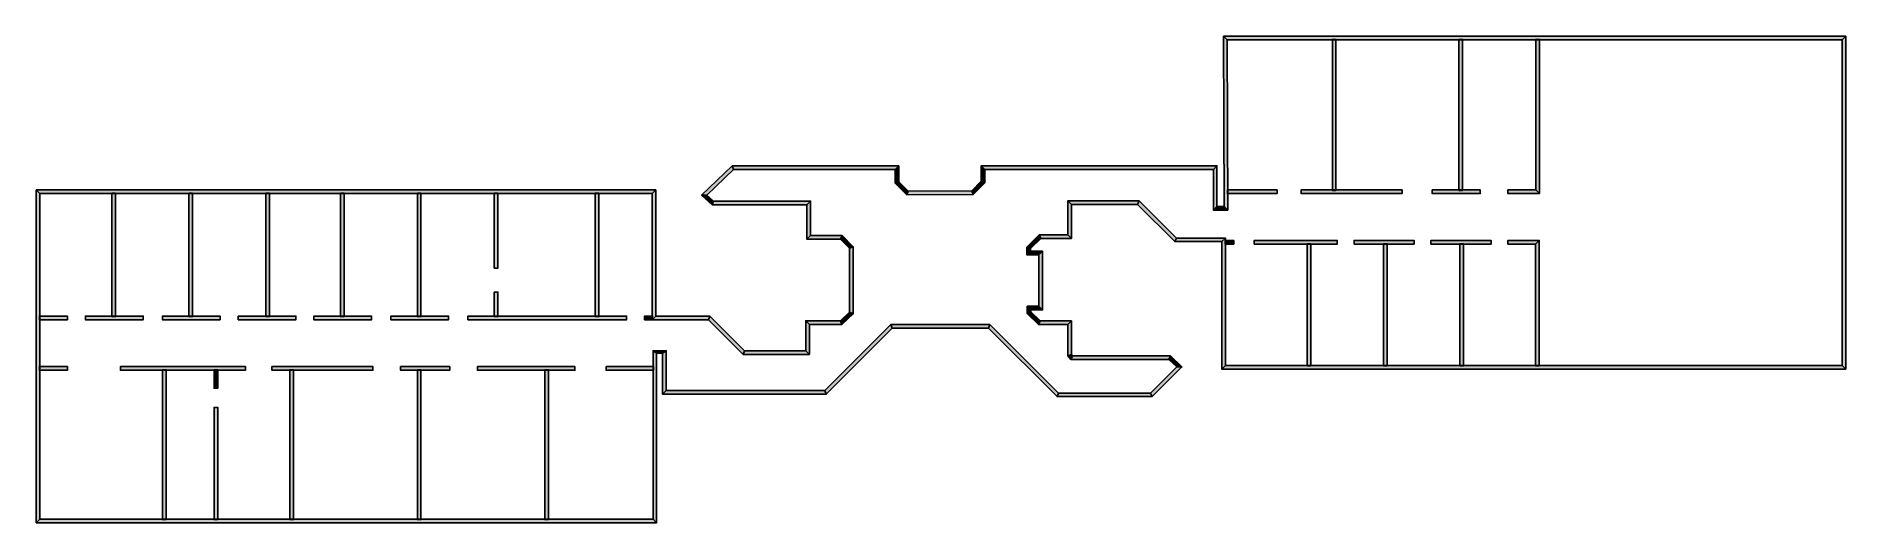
# Model space of a CAD drawing. Extents: x 200 to 75450, y 4900 to 25150.
import ezdxf

# ---------------------------------------------------------------- set-up
doc = ezdxf.new("R2010")
doc.units = 0
doc.header["$LTSCALE"] = 768.391583
doc.header["$MEASUREMENT"] = 0
doc.layers.add('WALL', color=7, linetype='CONTINUOUS')

msp = doc.modelspace()

# ---------------------------------------------------------------- hatches: boundary and pattern name
at = {"layer": 'WALL'}
for points in [[(49579, 25150), (75450, 25150), (75300, 25000), (49730, 25000)], [(49600, 18060), (49579, 25150), (49730, 25000), (49750, 17910)], [(54100, 25000), (54250, 25000), (54250, 25015), (54100, 25015)], [(54100, 18750), (54100, 25000), (54250, 25000), (54250, 18750)], [(59364, 25000), (59514, 25000), (59514, 25015), (59364, 25015)], [(59364, 18750), (59364, 25000), (59514, 25000), (59514, 18750)], [(62560, 25000), (62710, 25000), (62710, 25015), (62560, 25015)], [(62710, 25000), (62710, 18600), (62560, 18750), (62560, 25000)], [(75450, 25150), (75450, 11300), (75300, 11450), (75300, 25000)], [(27866, 18528), (29139, 19751), (29199, 19601), (28087, 18533)], [(35921, 19601), (29199, 19601), (29139, 19751), (36071, 19751)], [(35921, 19029), (35921, 19601), (36071, 19751), (36071, 19091)], [(39500, 19757), (49300, 19757), (49150, 19607), (39650, 19607)], [(39650, 19607), (39650, 19050), (39500, 19112), (39500, 19757)], [(49150, 17910), (49150, 19607), (49300, 19757), (49300, 18060)], [(36071, 19091), (36462, 18700), (36400, 18550), (35921, 19029)], [(39102, 18715), (39500, 19112), (39650, 19050), (39165, 18565)], [(200, 18750), (25966, 18750), (25816, 18600), (350, 18600)], [(350, 18600), (350, 5050), (200, 4900), (200, 18750)], [(3350, 18600), (3500, 18600), (3500, 18615), (3350, 18615)], [(3350, 13500), (3350, 18600), (3500, 18600), (3500, 13500)], [(6550, 18600), (6700, 18600), (6700, 18615), (6550, 18615)], [(6550, 13500), (6550, 18600), (6700, 18600), (6700, 13500)], [(9750, 18600), (9900, 18600), (9900, 18615), (9750, 18615)], [(9750, 13500), (9750, 18600), (9900, 18600), (9900, 13500)], [(12850, 18600), (13000, 18600), (13000, 18615), (12850, 18615)], [(12850, 13500), (12850, 18600), (13000, 18600), (13000, 13500)], [(16050, 18600), (16200, 18600), (16200, 18615), (16050, 18615)], [(16050, 13500), (16050, 18600), (16200, 18600), (16200, 13500)], [(19250, 18600), (19400, 18600), (19400, 18615), (19250, 18615)], [(19250, 15500), (19250, 18600), (19400, 18600), (19400, 15500), (19325, 15500)], [(23450, 18600), (23600, 18600), (23600, 18615), (23450, 18615)], [(23450, 13500), (23450, 18600), (23600, 18600), (23600, 13500)], [(25966, 18750), (25966, 13500), (25816, 13350), (25816, 18600)], [(28087, 18533), (28365, 18286), (28308, 18136), (27866, 18528)], [(28365, 18286), (32400, 18286), (32250, 18136), (28308, 18136)], [(32400, 18286), (32400, 16850), (32250, 16700), (32250, 18136)], [(36462, 18700), (39102, 18715), (39165, 18565), (36400, 18550)], [(43100, 16886), (43100, 18300), (43250, 18150), (43250, 16736)], [(43100, 18300), (46062, 18300), (46000, 18150), (43250, 18150)], [(46062, 18300), (47612, 16750), (47550, 16600), (46000, 18150)], [(49748, 18600), (49748, 18750), (49733, 18750), (49733, 18600)], [(49748, 18750), (51800, 18750), (51800, 18675), (51800, 18600), (49748, 18600)], [(52800, 18750), (57000, 18750), (57000, 18675), (57000, 18600), (52800, 18600), (52800, 18675)], [(54250, 18750), (54100, 18750), (54100, 18735), (54250, 18735)], [(58250, 18750), (60250, 18750), (60250, 18675), (60250, 18600), (58250, 18600), (58250, 18675)], [(59514, 18750), (59364, 18750), (59364, 18735), (59514, 18735)], [(61400, 18750), (62560, 18750), (62710, 18600), (61400, 18600), (61400, 18675)], [(49300, 18060), (49600, 18060), (49750, 17910), (49150, 17910)], [(32400, 16850), (33712, 16850), (33650, 16700), (32250, 16700)], [(33712, 16850), (34175, 16387), (34025, 16325), (33650, 16700)], [(41400, 16372), (41914, 16886), (41976, 16736), (41550, 16310)], [(41914, 16886), (43100, 16886), (43250, 16736), (41976, 16736)], [(47612, 16750), (49650, 16750), (49500, 16600), (47550, 16600)], [(49650, 16750), (49650, 11450), (49500, 11300), (49500, 16600)], [(49650, 16500), (49650, 16650), (49635, 16650), (49635, 16500)], [(49650, 16650), (50000, 16650), (50000, 16575), (50000, 16500), (49650, 16500)], [(50850, 16650), (54300, 16650), (54300, 16575), (54300, 16500), (50850, 16500), (50850, 16575)], [(55000, 16650), (57500, 16650), (57500, 16575), (57500, 16500), (55000, 16500), (55000, 16575)], [(58200, 16650), (60700, 16650), (60700, 16575), (60700, 16500), (58200, 16500), (58200, 16575)], [(61400, 16650), (62700, 16650), (62550, 16500), (61400, 16500), (61400, 16575)], [(62550, 11450), (62550, 16500), (62700, 16650), (62700, 11450)], [(34175, 16387), (34175, 13595), (34025, 13661), (34025, 16325)], [(41400, 16050), (41400, 16372), (41550, 16310), (41550, 16200)], [(41550, 16200), (42050, 16200), (41900, 16050), (41400, 16050)], [(41900, 13910), (41900, 16050), (42050, 16200), (42050, 13760)], [(53050, 16500), (53200, 16500), (53200, 16515), (53050, 16515)], [(53050, 11450), (53050, 16500), (53200, 16500), (53200, 11450)], [(56230, 16500), (56380, 16500), (56380, 16515), (56230, 16515)], [(56230, 11450), (56230, 16500), (56380, 16500), (56380, 11450)], [(59400, 16500), (59550, 16500), (59550, 16515), (59400, 16515)], [(59400, 11450), (59400, 16500), (59550, 16500), (59550, 11450)], [(19250, 13500), (19250, 14500), (19325, 14500), (19400, 14500), (19400, 13500)], [(33641, 13307), (34025, 13661), (34175, 13595), (33700, 13157)], [(41415, 13613), (41415, 13910), (41565, 13760), (41565, 13676)], [(41415, 13910), (41900, 13910), (42050, 13760), (41565, 13760)], [(41886, 13150), (41415, 13613), (41565, 13676), (41947, 13300)], [(350, 13350), (350, 13500), (335, 13500), (335, 13350)], [(350, 13500), (1500, 13500), (1500, 13425), (1500, 13350), (350, 13350)], [(2250, 13500), (4650, 13500), (4650, 13425), (4650, 13350), (2250, 13350), (2250, 13425)], [(3500, 13500), (3350, 13500), (3350, 13485), (3500, 13485)], [(5450, 13500), (7850, 13500), (7850, 13425), (7850, 13350), (5450, 13350), (5450, 13425)], [(6700, 13500), (6550, 13500), (6550, 13485), (6700, 13485)], [(8600, 13500), (11000, 13500), (11000, 13425), (11000, 13350), (8600, 13350), (8600, 13425)], [(9900, 13500), (9750, 13500), (9750, 13485), (9900, 13485)], [(11750, 13500), (14150, 13500), (14150, 13425), (14150, 13350), (11750, 13350), (11750, 13425)], [(13000, 13500), (12850, 13500), (12850, 13485), (13000, 13485)], [(14950, 13500), (17350, 13500), (17350, 13425), (17350, 13350), (14950, 13350), (14950, 13425)], [(16200, 13500), (16050, 13500), (16050, 13485), (16200, 13485)], [(18150, 13500), (24750, 13500), (24750, 13425), (24750, 13350), (18150, 13350), (18150, 13425)], [(19400, 13500), (19250, 13500), (19250, 13485), (19400, 13485)], [(23600, 13500), (23450, 13500), (23450, 13485), (23600, 13485)], [(25500, 13500), (25816, 13500), (25816, 13350), (25500, 13350), (25500, 13425)], [(25966, 13500), (28212, 13500), (28150, 13350), (25816, 13350)], [(25816, 13500), (25816, 13350), (25831, 13350), (25831, 13500)], [(28212, 13500), (29655, 12057), (29593, 11907), (28150, 13350)], [(32200, 13307), (33641, 13307), (33700, 13157), (32350, 13157)], [(32350, 13157), (32350, 11907), (32200, 12057), (32200, 13307)], [(32988, 10400), (35738, 13150), (35800, 13000), (33050, 10250)], [(35738, 13150), (39862, 13150), (39800, 13000), (35800, 13000)], [(39862, 13150), (42712, 10300), (42650, 10150), (39800, 13000)], [(41947, 13300), (43250, 13300), (43100, 13150), (41886, 13150)], [(43250, 13300), (43250, 11906), (43100, 11850), (43100, 13150)], [(25850, 5050), (25850, 12059), (26000, 11959), (26000, 4900)], [(25850, 12059), (26400, 12059), (26250, 11959), (26000, 11959)], [(26250, 10250), (26250, 11959), (26400, 12059), (26400, 10400)], [(29655, 12057), (32200, 12057), (32350, 11907), (29593, 11907)], [(350, 11250), (350, 11400), (335, 11400), (335, 11250)], [(350, 11400), (1500, 11400), (1500, 11325), (1500, 11250), (350, 11250)], [(3700, 11400), (8900, 11400), (8900, 11325), (8900, 11250), (3700, 11250), (3700, 11325)], [(10000, 11400), (14200, 11400), (14200, 11325), (14200, 11250), (10000, 11250), (10000, 11325)], [(15350, 11400), (17400, 11400), (17400, 11325), (17400, 11250), (15350, 11250), (15350, 11325)], [(18550, 11400), (22600, 11400), (22600, 11325), (22600, 11250), (18550, 11250), (18550, 11325)], [(23900, 11400), (25850, 11400), (25850, 11250), (23900, 11250), (23900, 11325)], [(25850, 11400), (25850, 11250), (25865, 11250), (25865, 11400)], [(43250, 11906), (43298, 11850), (43230, 11700), (43100, 11850)], [(43298, 11850), (47363, 11850), (47303, 11700), (43230, 11700)], [(46538, 10300), (47627, 11389), (47841, 11391), (46600, 10150)], [(47363, 11850), (47841, 11391), (47627, 11389), (47303, 11700)], [(49650, 11450), (75300, 11450), (75450, 11300), (49500, 11300)], [(53200, 11450), (53050, 11450), (53050, 11435), (53200, 11435)], [(56380, 11450), (56230, 11450), (56230, 11435), (56380, 11435)], [(59550, 11450), (59400, 11450), (59400, 11435), (59550, 11435)], [(62700, 11450), (62550, 11450), (62550, 11435), (62700, 11435)], [(5450, 11250), (5600, 11250), (5600, 11265), (5450, 11265)], [(5450, 5050), (5450, 11250), (5600, 11250), (5600, 5050)], [(7600, 11250), (7750, 11250), (7750, 11265), (7600, 11265)], [(7600, 10500), (7600, 11250), (7750, 11250), (7750, 10500), (7675, 10500)], [(10750, 11250), (10900, 11250), (10900, 11265), (10750, 11265)], [(10750, 5050), (10750, 11250), (10900, 11250), (10900, 5050)], [(16050, 11250), (16200, 11250), (16200, 11265), (16050, 11265)], [(16050, 5050), (16050, 11250), (16200, 11250), (16200, 5050)], [(21350, 11250), (21500, 11250), (21500, 11265), (21350, 11265)], [(21350, 5050), (21350, 11250), (21500, 11250), (21500, 5050)], [(33050, 10250), (26250, 10250), (26400, 10400), (32988, 10400)], [(42712, 10300), (46538, 10300), (46600, 10150), (42650, 10150)], [(7600, 5050), (7600, 9700), (7675, 9700), (7750, 9700), (7750, 5050)], [(350, 5050), (25850, 5050), (26000, 4900), (200, 4900)], [(5600, 5050), (5450, 5050), (5450, 5035), (5600, 5035)], [(7750, 5050), (7600, 5050), (7600, 5035), (7750, 5035)], [(10900, 5050), (10750, 5050), (10750, 5035), (10900, 5035)], [(16200, 5050), (16050, 5050), (16050, 5035), (16200, 5035)], [(21500, 5050), (21350, 5050), (21350, 5035), (21500, 5035)]]:
    msp.add_hatch(color=253, dxfattribs=at).paths.add_polyline_path(points)

# ---------------------------------------------------------------- linework, layer by layer
at = {"layer": 'WALL', "linetype": 'CONTINUOUS'}
for p, q in [((49579, 25150), (75450, 25150)), ((49600, 18060), (49579, 25150)), ((49730, 25000), (75300, 25000)), ((49750, 17910), (49730, 25000)), ((54100, 18750), (54100, 25000)), ((54250, 18750), (54250, 25000)), ((59364, 18750), (59364, 25000)), ((59514, 18750), (59514, 25000)), ((62560, 25000), (62560, 18750)), ((62710, 25000), (62710, 18600)), ((75300, 25000), (75300, 11450)), ((75450, 25150), (75450, 11300)), ((27866, 18528), (29139, 19751)), ((28087, 18533), (29199, 19601)), ((36071, 19751), (29139, 19751)), ((35921, 19601), (29199, 19601)), ((35921, 19029), (35921, 19601)), ((36071, 19091), (36071, 19751)), ((39500, 19757), (49300, 19757)), ((39500, 19757), (39500, 19112)), ((39650, 19607), (49150, 19607)), ((39650, 19607), (39650, 19050)), ((49150, 17910), (49150, 19607)), ((49300, 18060), (49300, 19757)), ((35921, 19029), (36400, 18550)), ((36071, 19091), (36462, 18700)), ((39102, 18715), (39500, 19112)), ((39165, 18565), (39650, 19050)), ((200, 18750), (25966, 18750)), ((200, 18750), (200, 4900)), ((350, 18600), (25816, 18600)), ((350, 18600), (350, 5050)), ((3350, 13500), (3350, 18600)), ((3500, 13500), (3500, 18600)), ((6550, 13500), (6550, 18600)), ((6700, 13500), (6700, 18600)), ((9750, 13500), (9750, 18600)), ((9900, 13500), (9900, 18600)), ((12850, 13500), (12850, 18600)), ((13000, 13500), (13000, 18600)), ((16050, 13500), (16050, 18600)), ((16200, 13500), (16200, 18600)), ((23450, 13500), (23450, 18600)), ((23600, 13500), (23600, 18600)), ((25816, 18600), (25816, 13350)), ((25966, 18750), (25966, 13500)), ((27866, 18528), (28308, 18136)), ((28087, 18533), (28365, 18286)), ((28308, 18136), (32250, 18136)), ((28365, 18286), (32400, 18286)), ((32250, 18136), (32250, 16700)), ((32400, 18286), (32400, 16850)), ((36400, 18550), (39165, 18565)), ((36462, 18700), (39102, 18715)), ((43100, 16886), (43100, 18300)), ((43100, 18300), (46062, 18300)), ((43250, 16736), (43250, 18150)), ((43250, 18150), (46000, 18150)), ((46000, 18150), (47550, 16600)), ((46062, 18300), (47612, 16750)), ((49150, 17910), (49750, 17910)), ((49300, 18060), (49600, 18060)), ((32250, 16700), (33650, 16700)), ((32400, 16850), (33712, 16850)), ((33650, 16700), (34025, 16325)), ((33712, 16850), (34175, 16387)), ((41400, 16372), (41914, 16886)), ((41550, 16310), (41976, 16736)), ((41914, 16886), (43100, 16886)), ((41976, 16736), (43250, 16736)), ((47550, 16600), (49500, 16600)), ((47612, 16750), (49650, 16750)), ((49500, 16600), (49500, 11300)), ((49650, 16750), (49650, 11450)), ((62700, 11450), (62700, 16650)), ((34025, 16325), (34025, 13661)), ((34175, 16387), (34175, 13595)), ((41400, 16050), (41400, 16372)), ((41400, 16050), (41900, 16050)), ((41550, 16200), (41550, 16310)), ((41550, 16200), (42050, 16200)), ((41900, 13910), (41900, 16050)), ((42050, 13760), (42050, 16200)), ((53050, 11450), (53050, 16500)), ((53200, 11450), (53200, 16500)), ((56230, 11450), (56230, 16500)), ((56380, 11450), (56380, 16500)), ((59400, 11450), (59400, 16500)), ((59550, 11450), (59550, 16500)), ((62550, 11450), (62550, 16500)), ((33641, 13307), (34025, 13661)), ((33700, 13157), (34175, 13595)), ((41415, 13613), (41415, 13910)), ((41415, 13910), (41900, 13910)), ((41886, 13150), (41415, 13613)), ((41565, 13676), (41565, 13760)), ((41565, 13760), (42050, 13760)), ((41947, 13300), (41565, 13676)), ((25816, 13350), (28150, 13350)), ((25966, 13500), (28212, 13500)), ((28150, 13350), (29593, 11907)), ((28212, 13500), (29655, 12057)), ((32200, 13307), (33641, 13307)), ((32200, 13307), (32200, 12057)), ((32350, 13157), (33700, 13157)), ((32350, 13157), (32350, 11907)), ((32988, 10400), (35738, 13150)), ((33050, 10250), (35800, 13000)), ((35738, 13150), (39862, 13150)), ((35800, 13000), (39800, 13000)), ((39800, 13000), (42650, 10150)), ((39862, 13150), (42712, 10300)), ((41886, 13150), (43100, 13150)), ((41947, 13300), (43250, 13300)), ((43100, 13150), (43100, 11850)), ((43250, 13300), (43250, 11906)), ((25850, 5050), (25850, 12059)), ((25850, 12059), (26400, 12059)), ((26400, 10400), (26400, 12059)), ((29655, 12057), (32200, 12057)), ((26000, 4900), (26000, 11959)), ((26000, 11959), (26250, 11959)), ((26250, 10250), (26250, 11959)), ((29593, 11907), (32350, 11907)), ((43100, 11850), (43230, 11700)), ((43230, 11700), (47303, 11700)), ((43250, 11906), (43298, 11850)), ((43298, 11850), (47363, 11850)), ((46538, 10300), (47627, 11389)), ((46600, 10150), (47841, 11391)), ((47303, 11700), (47627, 11389)), ((47363, 11850), (47841, 11391)), ((49500, 11300), (75450, 11300)), ((49650, 11450), (75300, 11450)), ((5450, 5050), (5450, 11250)), ((5600, 5050), (5600, 11250)), ((10750, 5050), (10750, 11250)), ((10900, 5050), (10900, 11250)), ((16050, 5050), (16050, 11250)), ((16200, 5050), (16200, 11250)), ((21350, 5050), (21350, 11250)), ((21500, 5050), (21500, 11250)), ((33050, 10250), (26250, 10250)), ((32988, 10400), (26400, 10400)), ((42650, 10150), (46600, 10150)), ((42712, 10300), (46538, 10300)), ((200, 4900), (26000, 4900)), ((350, 5050), (25850, 5050))]:
    msp.add_line(p, q, dxfattribs=at)
for points in [[(49579, 25150), (75450, 25150), (75300, 25000), (49730, 25000)], [(49600, 18060), (49579, 25150), (49730, 25000), (49750, 17910)], [(54100, 25000), (54250, 25000), (54250, 25015), (54100, 25015)], [(54100, 18750), (54100, 25000), (54250, 25000), (54250, 18750)], [(59364, 25000), (59514, 25000), (59514, 25015), (59364, 25015)], [(59364, 18750), (59364, 25000), (59514, 25000), (59514, 18750)], [(62560, 25000), (62710, 25000), (62710, 25015), (62560, 25015)], [(62710, 25000), (62710, 18600), (62560, 18750), (62560, 25000)], [(75450, 25150), (75450, 11300), (75300, 11450), (75300, 25000)], [(27866, 18528), (29139, 19751), (29199, 19601), (28087, 18533)], [(35921, 19601), (29199, 19601), (29139, 19751), (36071, 19751)], [(35921, 19029), (35921, 19601), (36071, 19751), (36071, 19091)], [(39500, 19757), (49300, 19757), (49150, 19607), (39650, 19607)], [(39650, 19607), (39650, 19050), (39500, 19112), (39500, 19757)], [(49150, 17910), (49150, 19607), (49300, 19757), (49300, 18060)], [(36071, 19091), (36462, 18700), (36400, 18550), (35921, 19029)], [(39102, 18715), (39500, 19112), (39650, 19050), (39165, 18565)], [(200, 18750), (25966, 18750), (25816, 18600), (350, 18600)], [(350, 18600), (350, 5050), (200, 4900), (200, 18750)], [(3350, 18600), (3500, 18600), (3500, 18615), (3350, 18615)], [(3350, 13500), (3350, 18600), (3500, 18600), (3500, 13500)], [(6550, 18600), (6700, 18600), (6700, 18615), (6550, 18615)], [(6550, 13500), (6550, 18600), (6700, 18600), (6700, 13500)], [(9750, 18600), (9900, 18600), (9900, 18615), (9750, 18615)], [(9750, 13500), (9750, 18600), (9900, 18600), (9900, 13500)], [(12850, 18600), (13000, 18600), (13000, 18615), (12850, 18615)], [(12850, 13500), (12850, 18600), (13000, 18600), (13000, 13500)], [(16050, 18600), (16200, 18600), (16200, 18615), (16050, 18615)], [(16050, 13500), (16050, 18600), (16200, 18600), (16200, 13500)], [(19250, 18600), (19400, 18600), (19400, 18615), (19250, 18615)], [(19250, 15500), (19250, 18600), (19400, 18600), (19400, 15500), (19325, 15500)], [(23450, 18600), (23600, 18600), (23600, 18615), (23450, 18615)], [(23450, 13500), (23450, 18600), (23600, 18600), (23600, 13500)], [(25966, 18750), (25966, 13500), (25816, 13350), (25816, 18600)], [(28087, 18533), (28365, 18286), (28308, 18136), (27866, 18528)], [(28365, 18286), (32400, 18286), (32250, 18136), (28308, 18136)], [(32400, 18286), (32400, 16850), (32250, 16700), (32250, 18136)], [(36462, 18700), (39102, 18715), (39165, 18565), (36400, 18550)], [(43100, 16886), (43100, 18300), (43250, 18150), (43250, 16736)], [(43100, 18300), (46062, 18300), (46000, 18150), (43250, 18150)], [(46062, 18300), (47612, 16750), (47550, 16600), (46000, 18150)], [(49748, 18600), (49748, 18750), (49733, 18750), (49733, 18600)], [(49748, 18750), (51800, 18750), (51800, 18675), (51800, 18600), (49748, 18600)], [(52800, 18750), (57000, 18750), (57000, 18675), (57000, 18600), (52800, 18600), (52800, 18675)], [(54250, 18750), (54100, 18750), (54100, 18735), (54250, 18735)], [(58250, 18750), (60250, 18750), (60250, 18675), (60250, 18600), (58250, 18600), (58250, 18675)], [(59514, 18750), (59364, 18750), (59364, 18735), (59514, 18735)], [(61400, 18750), (62560, 18750), (62710, 18600), (61400, 18600), (61400, 18675)], [(49300, 18060), (49600, 18060), (49750, 17910), (49150, 17910)], [(32400, 16850), (33712, 16850), (33650, 16700), (32250, 16700)], [(33712, 16850), (34175, 16387), (34025, 16325), (33650, 16700)], [(41400, 16372), (41914, 16886), (41976, 16736), (41550, 16310)], [(41914, 16886), (43100, 16886), (43250, 16736), (41976, 16736)], [(47612, 16750), (49650, 16750), (49500, 16600), (47550, 16600)], [(49650, 16750), (49650, 11450), (49500, 11300), (49500, 16600)], [(49650, 16500), (49650, 16650), (49635, 16650), (49635, 16500)], [(49650, 16650), (50000, 16650), (50000, 16575), (50000, 16500), (49650, 16500)], [(50850, 16650), (54300, 16650), (54300, 16575), (54300, 16500), (50850, 16500), (50850, 16575)], [(55000, 16650), (57500, 16650), (57500, 16575), (57500, 16500), (55000, 16500), (55000, 16575)], [(58200, 16650), (60700, 16650), (60700, 16575), (60700, 16500), (58200, 16500), (58200, 16575)], [(61400, 16650), (62700, 16650), (62550, 16500), (61400, 16500), (61400, 16575)], [(62550, 11450), (62550, 16500), (62700, 16650), (62700, 11450)], [(34175, 16387), (34175, 13595), (34025, 13661), (34025, 16325)], [(41400, 16050), (41400, 16372), (41550, 16310), (41550, 16200)], [(41550, 16200), (42050, 16200), (41900, 16050), (41400, 16050)], [(41900, 13910), (41900, 16050), (42050, 16200), (42050, 13760)], [(53050, 16500), (53200, 16500), (53200, 16515), (53050, 16515)], [(53050, 11450), (53050, 16500), (53200, 16500), (53200, 11450)], [(56230, 16500), (56380, 16500), (56380, 16515), (56230, 16515)], [(56230, 11450), (56230, 16500), (56380, 16500), (56380, 11450)], [(59400, 16500), (59550, 16500), (59550, 16515), (59400, 16515)], [(59400, 11450), (59400, 16500), (59550, 16500), (59550, 11450)], [(19250, 13500), (19250, 14500), (19325, 14500), (19400, 14500), (19400, 13500)], [(33641, 13307), (34025, 13661), (34175, 13595), (33700, 13157)], [(41415, 13613), (41415, 13910), (41565, 13760), (41565, 13676)], [(41415, 13910), (41900, 13910), (42050, 13760), (41565, 13760)], [(41886, 13150), (41415, 13613), (41565, 13676), (41947, 13300)], [(350, 13350), (350, 13500), (335, 13500), (335, 13350)], [(350, 13500), (1500, 13500), (1500, 13425), (1500, 13350), (350, 13350)], [(2250, 13500), (4650, 13500), (4650, 13425), (4650, 13350), (2250, 13350), (2250, 13425)], [(3500, 13500), (3350, 13500), (3350, 13485), (3500, 13485)], [(5450, 13500), (7850, 13500), (7850, 13425), (7850, 13350), (5450, 13350), (5450, 13425)], [(6700, 13500), (6550, 13500), (6550, 13485), (6700, 13485)], [(8600, 13500), (11000, 13500), (11000, 13425), (11000, 13350), (8600, 13350), (8600, 13425)], [(9900, 13500), (9750, 13500), (9750, 13485), (9900, 13485)], [(11750, 13500), (14150, 13500), (14150, 13425), (14150, 13350), (11750, 13350), (11750, 13425)], [(13000, 13500), (12850, 13500), (12850, 13485), (13000, 13485)], [(14950, 13500), (17350, 13500), (17350, 13425), (17350, 13350), (14950, 13350), (14950, 13425)], [(16200, 13500), (16050, 13500), (16050, 13485), (16200, 13485)], [(18150, 13500), (24750, 13500), (24750, 13425), (24750, 13350), (18150, 13350), (18150, 13425)], [(19400, 13500), (19250, 13500), (19250, 13485), (19400, 13485)], [(23600, 13500), (23450, 13500), (23450, 13485), (23600, 13485)], [(25500, 13500), (25816, 13500), (25816, 13350), (25500, 13350), (25500, 13425)], [(25966, 13500), (28212, 13500), (28150, 13350), (25816, 13350)], [(25816, 13500), (25816, 13350), (25831, 13350), (25831, 13500)], [(28212, 13500), (29655, 12057), (29593, 11907), (28150, 13350)], [(32200, 13307), (33641, 13307), (33700, 13157), (32350, 13157)], [(32350, 13157), (32350, 11907), (32200, 12057), (32200, 13307)], [(32988, 10400), (35738, 13150), (35800, 13000), (33050, 10250)], [(35738, 13150), (39862, 13150), (39800, 13000), (35800, 13000)], [(39862, 13150), (42712, 10300), (42650, 10150), (39800, 13000)], [(41947, 13300), (43250, 13300), (43100, 13150), (41886, 13150)], [(43250, 13300), (43250, 11906), (43100, 11850), (43100, 13150)], [(25850, 5050), (25850, 12059), (26000, 11959), (26000, 4900)], [(25850, 12059), (26400, 12059), (26250, 11959), (26000, 11959)], [(26250, 10250), (26250, 11959), (26400, 12059), (26400, 10400)], [(29655, 12057), (32200, 12057), (32350, 11907), (29593, 11907)], [(350, 11250), (350, 11400), (335, 11400), (335, 11250)], [(350, 11400), (1500, 11400), (1500, 11325), (1500, 11250), (350, 11250)], [(3700, 11400), (8900, 11400), (8900, 11325), (8900, 11250), (3700, 11250), (3700, 11325)], [(10000, 11400), (14200, 11400), (14200, 11325), (14200, 11250), (10000, 11250), (10000, 11325)], [(15350, 11400), (17400, 11400), (17400, 11325), (17400, 11250), (15350, 11250), (15350, 11325)], [(18550, 11400), (22600, 11400), (22600, 11325), (22600, 11250), (18550, 11250), (18550, 11325)], [(23900, 11400), (25850, 11400), (25850, 11250), (23900, 11250), (23900, 11325)], [(25850, 11400), (25850, 11250), (25865, 11250), (25865, 11400)], [(43250, 11906), (43298, 11850), (43230, 11700), (43100, 11850)], [(43298, 11850), (47363, 11850), (47303, 11700), (43230, 11700)], [(46538, 10300), (47627, 11389), (47841, 11391), (46600, 10150)], [(47363, 11850), (47841, 11391), (47627, 11389), (47303, 11700)], [(49650, 11450), (75300, 11450), (75450, 11300), (49500, 11300)], [(53200, 11450), (53050, 11450), (53050, 11435), (53200, 11435)], [(56380, 11450), (56230, 11450), (56230, 11435), (56380, 11435)], [(59550, 11450), (59400, 11450), (59400, 11435), (59550, 11435)], [(62700, 11450), (62550, 11450), (62550, 11435), (62700, 11435)], [(5450, 11250), (5600, 11250), (5600, 11265), (5450, 11265)], [(5450, 5050), (5450, 11250), (5600, 11250), (5600, 5050)], [(7600, 11250), (7750, 11250), (7750, 11265), (7600, 11265)], [(7600, 10500), (7600, 11250), (7750, 11250), (7750, 10500), (7675, 10500)], [(10750, 11250), (10900, 11250), (10900, 11265), (10750, 11265)], [(10750, 5050), (10750, 11250), (10900, 11250), (10900, 5050)], [(16050, 11250), (16200, 11250), (16200, 11265), (16050, 11265)], [(16050, 5050), (16050, 11250), (16200, 11250), (16200, 5050)], [(21350, 11250), (21500, 11250), (21500, 11265), (21350, 11265)], [(21350, 5050), (21350, 11250), (21500, 11250), (21500, 5050)], [(33050, 10250), (26250, 10250), (26400, 10400), (32988, 10400)], [(42712, 10300), (46538, 10300), (46600, 10150), (42650, 10150)], [(7600, 5050), (7600, 9700), (7675, 9700), (7750, 9700), (7750, 5050)], [(350, 5050), (25850, 5050), (26000, 4900), (200, 4900)], [(5600, 5050), (5450, 5050), (5450, 5035), (5600, 5035)], [(7750, 5050), (7600, 5050), (7600, 5035), (7750, 5035)], [(10900, 5050), (10750, 5050), (10750, 5035), (10900, 5035)], [(16200, 5050), (16050, 5050), (16050, 5035), (16200, 5035)], [(21500, 5050), (21350, 5050), (21350, 5035), (21500, 5035)]]:
    msp.add_lwpolyline(points, close=True, dxfattribs=at)
for points in [[(19325, 15500), (19250, 15500), (19250, 18600)], [(19325, 15500), (19400, 15500), (19400, 18600)], [(49748, 18750), (51800, 18750), (51800, 18675)], [(49748, 18600), (51800, 18600), (51800, 18675)], [(52800, 18675), (52800, 18750), (57000, 18750), (57000, 18675)], [(52800, 18675), (52800, 18600), (57000, 18600), (57000, 18675)], [(58250, 18675), (58250, 18750), (60250, 18750), (60250, 18675)], [(58250, 18675), (58250, 18600), (60250, 18600), (60250, 18675)], [(61400, 18675), (61400, 18750), (62560, 18750)], [(61400, 18675), (61400, 18600), (62710, 18600)], [(49650, 16650), (50000, 16650), (50000, 16575)], [(49650, 16500), (50000, 16500), (50000, 16575)], [(50850, 16575), (50850, 16650), (54300, 16650), (54300, 16575)], [(50850, 16575), (50850, 16500), (54300, 16500), (54300, 16575)], [(55000, 16575), (55000, 16650), (57500, 16650), (57500, 16575)], [(55000, 16575), (55000, 16500), (57500, 16500), (57500, 16575)], [(58200, 16575), (58200, 16650), (60700, 16650), (60700, 16575)], [(58200, 16575), (58200, 16500), (60700, 16500), (60700, 16575)], [(61400, 16575), (61400, 16650), (62700, 16650)], [(61400, 16575), (61400, 16500), (62550, 16500)], [(19250, 13500), (19250, 14500), (19325, 14500)], [(19400, 13500), (19400, 14500), (19325, 14500)], [(350, 13500), (1500, 13500), (1500, 13425)], [(350, 13350), (1500, 13350), (1500, 13425)], [(2250, 13425), (2250, 13500), (4650, 13500), (4650, 13425)], [(2250, 13425), (2250, 13350), (4650, 13350), (4650, 13425)], [(5450, 13425), (5450, 13500), (7850, 13500), (7850, 13425)], [(5450, 13425), (5450, 13350), (7850, 13350), (7850, 13425)], [(8600, 13425), (8600, 13500), (11000, 13500), (11000, 13425)], [(8600, 13425), (8600, 13350), (11000, 13350), (11000, 13425)], [(11750, 13425), (11750, 13500), (14150, 13500), (14150, 13425)], [(11750, 13425), (11750, 13350), (14150, 13350), (14150, 13425)], [(14950, 13425), (14950, 13500), (17350, 13500), (17350, 13425)], [(14950, 13425), (14950, 13350), (17350, 13350), (17350, 13425)], [(18150, 13425), (18150, 13500), (24750, 13500), (24750, 13425)], [(18150, 13425), (18150, 13350), (24750, 13350), (24750, 13425)], [(25500, 13425), (25500, 13500), (25816, 13500)], [(25500, 13425), (25500, 13350), (25816, 13350)], [(350, 11400), (1500, 11400), (1500, 11325)], [(350, 11250), (1500, 11250), (1500, 11325)], [(3700, 11325), (3700, 11400), (8900, 11400), (8900, 11325)], [(3700, 11325), (3700, 11250), (8900, 11250), (8900, 11325)], [(10000, 11325), (10000, 11400), (14200, 11400), (14200, 11325)], [(10000, 11325), (10000, 11250), (14200, 11250), (14200, 11325)], [(15350, 11325), (15350, 11400), (17400, 11400), (17400, 11325)], [(15350, 11325), (15350, 11250), (17400, 11250), (17400, 11325)], [(18550, 11325), (18550, 11400), (22600, 11400), (22600, 11325)], [(18550, 11325), (18550, 11250), (22600, 11250), (22600, 11325)], [(23900, 11325), (23900, 11400), (25850, 11400)], [(23900, 11325), (23900, 11250), (25850, 11250)], [(7675, 10500), (7600, 10500), (7600, 11250)], [(7675, 10500), (7750, 10500), (7750, 11250)], [(7600, 5050), (7600, 9700), (7675, 9700)], [(7750, 5050), (7750, 9700), (7675, 9700)]]:
    msp.add_lwpolyline(points, dxfattribs=at)

doc.saveas('drawing.dxf')
